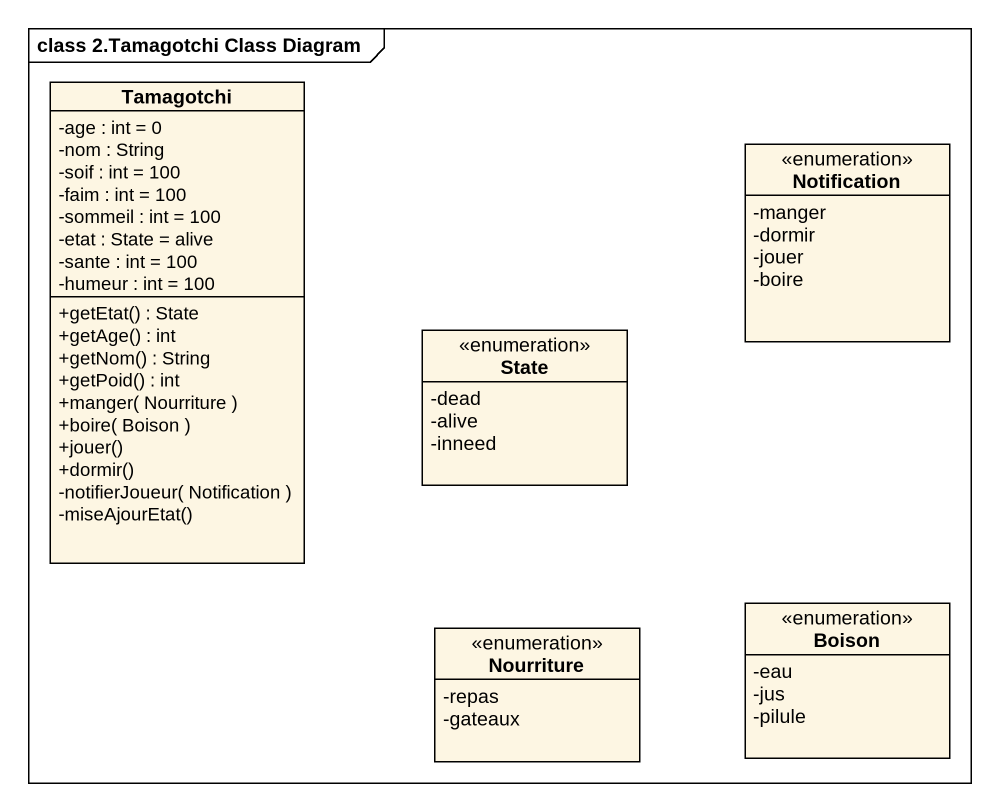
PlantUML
@startuml
mainframe class 2.Tamagotchi Class Diagram
hide circle
hide empty members
skinparam classAttributeIconSize 0
class Tamagotchi {
  -age : int = 0
  -nom : String
  -soif : int = 100
  -faim : int = 100
  -sommeil : int = 100
  -etat : State = alive
  -sante : int = 100
  -humeur : int = 100
  +getEtat() : State
  +getAge() : int
  +getNom() : String
  +getPoid() : int
  +manger( Nourriture )
  +boire( Boison )
  +jouer()
  +dormir()
  -notifierJoueur( Notification )
  -miseAjourEtat()
}
enum Notification {
  -manger
  -dormir
  -jouer
  -boire
}
enum "State" as State_ {
  -dead
  -alive
  -inneed
}
enum Nourriture {
  -repas
  -gateaux
}
enum Boison {
  -eau
  -jus
  -pilule
}
@enduml
